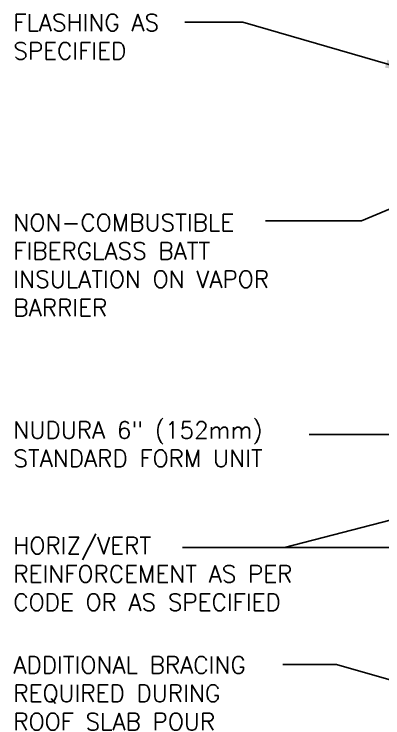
# Model space of a CAD drawing. Header units: inches. Extents: x 171.3 to 219, y 92 to 168.5.
# Drawn here: x 171.28 to 187.55, y 137.43 to 168.48 of the extents above; entities that cross this region are included whole.
import ezdxf

# ---------------------------------------------------------------- set-up
doc = ezdxf.new("R2010")
doc.units = ezdxf.units.IN
doc.header["$LTSCALE"] = 0.5
doc.header["$MEASUREMENT"] = 0
doc.layers.add('TEXT', color=4, linetype='Continuous')
doc.styles.add('DIM', font='romans.shx', dxfattribs={"width": 0.7})
doc.styles.add('ROMANS', font='romans.shx', dxfattribs={"height": 0.75})
doc.dimstyles.new('ext_12', dxfattribs={"dimscale": 12, "dimtxt": 0.09375, "dimasz": 0.09375, "dimexe": 0.09375, "dimexo": 0.0625, "dimgap": 0.0625, "dimtad": 1, "dimdec": 1, "dimzin": 2, "dimdsep": 46, "dimlunit": 4, "dimtxsty": 'DIM', "dimcen": 0.09, "dimdle": 0.09375, "dimclrt": 4, "dimadec": 0, "dimazin": 0, "dimtfac": 1, "dimtdec": 1, "dimtmove": 2, "dimatfit": 3, "dimfxl": 1, "dimfrac": 2, "dimtolj": 1, "dimtzin": 0, "dimarcsym": 0})

msp = doc.modelspace()

# ---------------------------------------------------------------- texts
at = {"layer": 'TEXT', "char_height": 0.75, "style": 'ROMANS'}
for s, insert, width, attachment_point in [('FLASHING AS \\PSPECIFIED', (171.248, 168.484), 8.7776, 1), ('NON-COMBUSTIBLE\\PFIBERGLASS BATT INSULATION ON VAPOR BARRIER', (171.248, 159.66), 12.44051, 1), ('NUDURA 6" (152mm) STANDARD FORM UNIT', (171.249, 149.505), 16.70168, 4), ('HORIZ/VERT REINFORCEMENT AS PER CODE OR AS SPECIFIED', (171.247, 143.784), 14.05928, 4), ('ADDITIONAL BRACING REQUIRED DURING ROOF SLAB POUR', (171.247, 138.513), 12.17415, 4)]:
    msp.add_mtext(s, dxfattribs=dict(at, insert=insert, width=width, attachment_point=attachment_point))

# ---------------------------------------------------------------- leaders
at = {"layer": 'TEXT'}
for points, override in [([(188.774, 165.979), (181.372, 168.131), (178.811, 168.131)], {"dimgap": 0.0625, "dimtad": 0}), ([(194.043, 162.495), (186.608, 159.365), (182.368, 159.365)], {"dimtad": 0}), ([(190.923, 149.935), (184.296, 149.935)], {"dimgap": 0.0625, "dimtad": 0}), ([(193.934, 147.717), (183.209, 144.95), (178.702, 144.95)], {"dimgap": 0.0625, "dimtad": 0}), ([(194.937, 144.95), (183.209, 144.95)], {"dimgap": 0.0625, "dimtad": 0}), ([(190.675, 138.312), (185.497, 139.782), (183.132, 139.782)], {"dimgap": 0.0625, "dimtad": 0})]:
    msp.add_leader(points, dimstyle='ext_12', override=override, dxfattribs=at)

doc.saveas('drawing.dxf')
